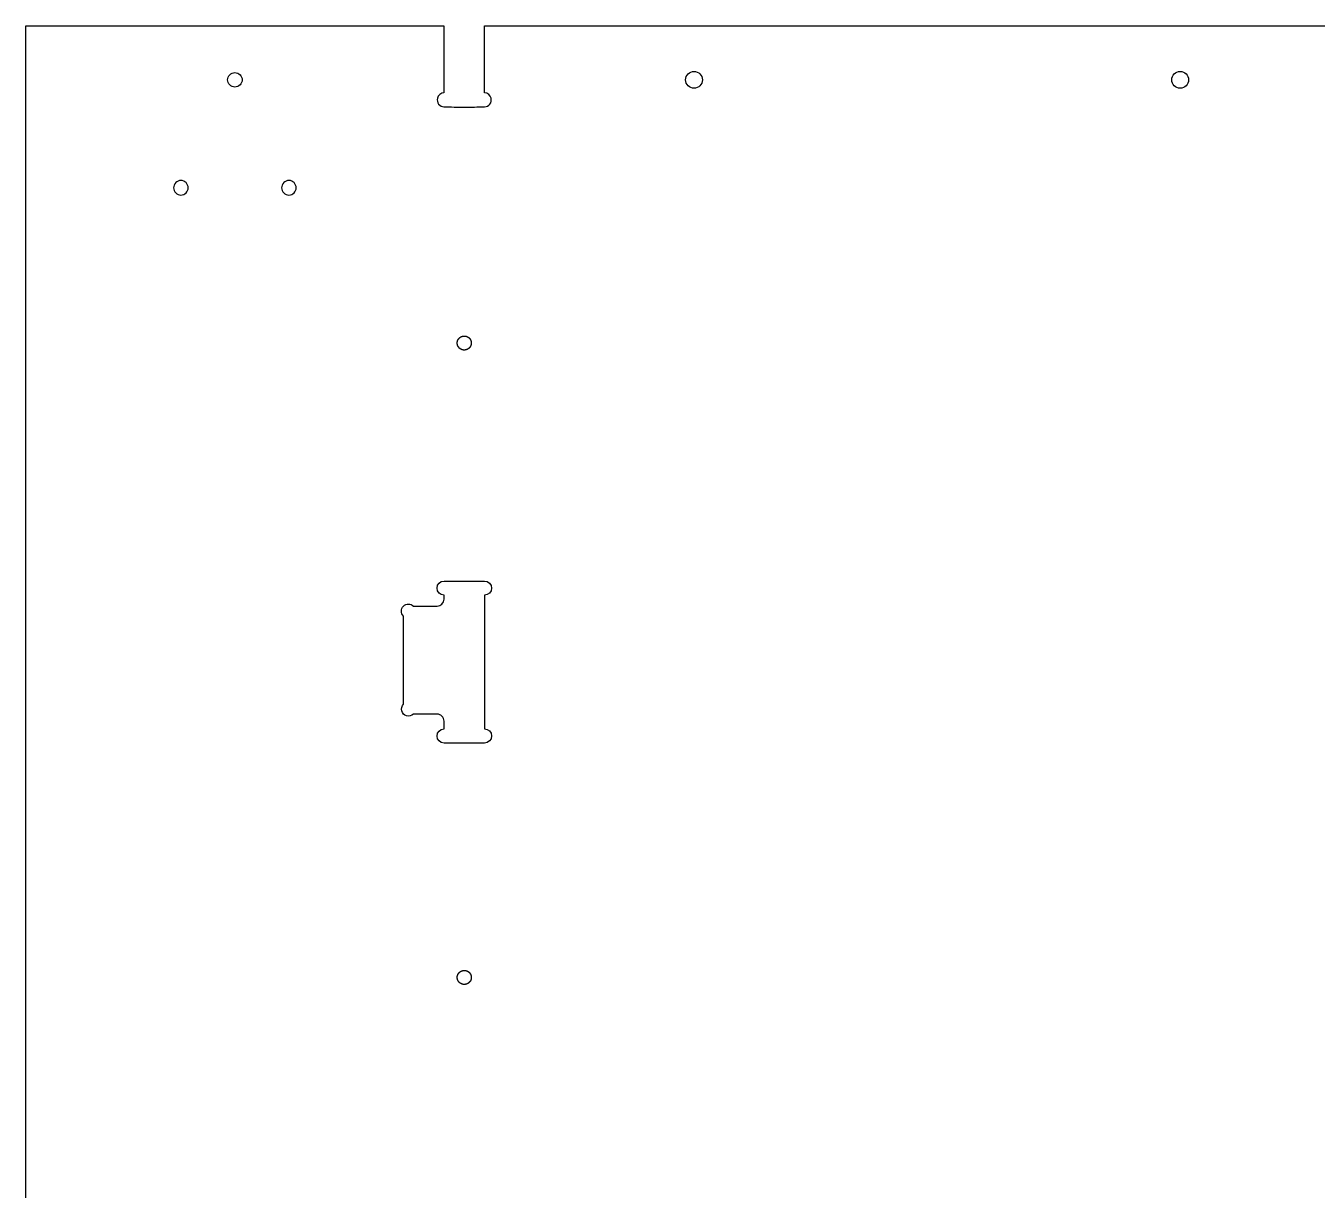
# Model space of a CAD drawing. Extents: x 1.2 to 94.4, y 0.6 to 47.4.
# Drawn here: x 1.22 to 25.13, y 25.82 to 47.39 of the extents above; entities that cross this region are included whole.
import ezdxf

# ---------------------------------------------------------------- set-up
doc = ezdxf.new("R2010")
doc.units = 0
doc.layers.add('SCREW_LOCATION_MARKERS', color=1, linetype='CONTINUOUS')
doc.layers.add('SOLID_ENDWALL', color=18, linetype='CONTINUOUS')

msp = doc.modelspace()

# ---------------------------------------------------------------- linework, layer by layer
at = {"layer": 'SCREW_LOCATION_MARKERS'}
for points in [[(9.336, 41.644), (9.338, 41.644), (9.339, 41.644), (9.341, 41.644), (9.342, 41.644), (9.344, 41.644), (9.345, 41.644), (9.347, 41.644), (9.348, 41.644), (9.35, 41.644), (9.351, 41.644), (9.353, 41.643), (9.354, 41.643), (9.356, 41.643), (9.357, 41.643), (9.359, 41.643), (9.36, 41.642), (9.362, 41.642), (9.363, 41.642), (9.365, 41.641), (9.366, 41.641), (9.368, 41.641), (9.369, 41.64), (9.371, 41.64), (9.372, 41.639), (9.374, 41.639), (9.375, 41.638), (9.377, 41.638), (9.378, 41.637), (9.38, 41.637), (9.381, 41.636), (9.383, 41.636), (9.384, 41.635), (9.386, 41.635), (9.387, 41.634), (9.389, 41.633), (9.39, 41.633), (9.392, 41.632), (9.393, 41.632), (9.393, 41.631), (9.394, 41.631), (9.395, 41.631), (9.395, 41.63), (9.396, 41.63), (9.397, 41.63), (9.398, 41.629), (9.398, 41.629), (9.399, 41.628), (9.4, 41.628), (9.401, 41.628), (9.401, 41.627), (9.402, 41.627), (9.403, 41.626), (9.403, 41.626), (9.404, 41.625), (9.405, 41.625), (9.406, 41.625), (9.406, 41.624), (9.407, 41.624), (9.408, 41.623), (9.408, 41.623), (9.409, 41.622), (9.41, 41.622), (9.41, 41.621), (9.411, 41.621), (9.412, 41.62), (9.412, 41.62), (9.413, 41.619), (9.414, 41.619), (9.414, 41.618), (9.415, 41.618), (9.416, 41.617), (9.416, 41.617), (9.417, 41.616), (9.418, 41.616), (9.418, 41.615), (9.419, 41.615), (9.42, 41.614), (9.42, 41.614), (9.421, 41.613), (9.422, 41.613), (9.422, 41.612), (9.423, 41.612), (9.424, 41.611), (9.424, 41.61), (9.425, 41.61), (9.425, 41.609), (9.426, 41.609), (9.427, 41.608), (9.427, 41.608), (9.428, 41.607), (9.428, 41.606), (9.429, 41.606), (9.43, 41.605), (9.43, 41.605), (9.431, 41.604), (9.431, 41.603), (9.432, 41.603), (9.432, 41.602), (9.433, 41.601), (9.434, 41.601), (9.434, 41.6), (9.435, 41.6), (9.435, 41.599), (9.436, 41.598), (9.436, 41.598), (9.437, 41.597), (9.437, 41.596), (9.438, 41.596), (9.438, 41.595), (9.439, 41.594), (9.44, 41.594), (9.44, 41.593), (9.441, 41.592), (9.441, 41.592), (9.442, 41.591), (9.442, 41.59), (9.442, 41.59), (9.443, 41.589), (9.443, 41.588), (9.444, 41.588), (9.444, 41.587), (9.445, 41.586), (9.445, 41.586), (9.446, 41.585), (9.446, 41.584), (9.447, 41.583), (9.447, 41.583), (9.448, 41.582), (9.448, 41.581), (9.448, 41.581), (9.449, 41.58), (9.449, 41.579), (9.45, 41.578), (9.45, 41.578), (9.45, 41.577), (9.451, 41.576), (9.451, 41.576), (9.452, 41.575), (9.452, 41.574), (9.452, 41.573), (9.453, 41.573), (9.453, 41.572), (9.453, 41.571), (9.454, 41.57), (9.454, 41.57), (9.455, 41.568), (9.455, 41.567), (9.456, 41.565), (9.457, 41.564), (9.457, 41.562), (9.458, 41.561), (9.459, 41.559), (9.459, 41.558), (9.46, 41.556), (9.46, 41.555), (9.461, 41.553), (9.461, 41.552), (9.461, 41.55), (9.462, 41.549), (9.462, 41.547), (9.463, 41.546), (9.463, 41.544), (9.463, 41.543), (9.464, 41.541), (9.464, 41.54), (9.464, 41.538), (9.465, 41.537), (9.465, 41.535), (9.465, 41.534), (9.465, 41.532), (9.465, 41.531), (9.466, 41.529), (9.466, 41.528), (9.466, 41.526), (9.466, 41.525), (9.466, 41.523), (9.466, 41.522), (9.466, 41.52), (9.466, 41.519), (9.466, 41.517), (9.466, 41.516), (9.466, 41.514), (9.466, 41.513), (9.466, 41.512), (9.466, 41.51), (9.466, 41.509), (9.466, 41.507), (9.466, 41.506), (9.466, 41.504), (9.466, 41.503), (9.466, 41.501), (9.466, 41.5), (9.465, 41.498), (9.465, 41.497), (9.465, 41.495), (9.465, 41.494), (9.465, 41.492), (9.464, 41.491), (9.464, 41.489), (9.464, 41.488), (9.463, 41.486), (9.463, 41.485), (9.463, 41.483), (9.462, 41.482), (9.462, 41.48), (9.461, 41.479), (9.461, 41.477), (9.461, 41.476), (9.46, 41.474), (9.46, 41.473), (9.459, 41.471), (9.459, 41.47), (9.458, 41.468), (9.457, 41.467), (9.457, 41.465), (9.456, 41.464), (9.455, 41.462), (9.455, 41.461), (9.454, 41.459), (9.454, 41.458), (9.453, 41.458), (9.453, 41.457), (9.453, 41.456), (9.452, 41.455), (9.452, 41.455), (9.452, 41.454), (9.451, 41.453), (9.451, 41.453), (9.45, 41.452), (9.45, 41.451), (9.45, 41.45), (9.449, 41.45), (9.449, 41.449), (9.448, 41.448), (9.448, 41.447), (9.448, 41.447), (9.447, 41.446), (9.447, 41.445), (9.446, 41.445), (9.446, 41.444), (9.445, 41.443), (9.445, 41.443), (9.444, 41.442), (9.444, 41.441), (9.443, 41.441), (9.443, 41.44), (9.442, 41.439), (9.442, 41.438), (9.442, 41.438), (9.441, 41.437), (9.441, 41.436), (9.44, 41.436), (9.44, 41.435), (9.439, 41.434), (9.438, 41.434), (9.438, 41.433), (9.437, 41.432), (9.437, 41.432), (9.436, 41.431), (9.436, 41.431), (9.435, 41.43), (9.435, 41.429), (9.434, 41.429), (9.434, 41.428), (9.433, 41.427), (9.432, 41.427), (9.432, 41.426), (9.431, 41.426), (9.431, 41.425), (9.43, 41.424), (9.43, 41.424), (9.429, 41.423), (9.428, 41.422), (9.428, 41.422), (9.427, 41.421), (9.427, 41.421), (9.426, 41.42), (9.425, 41.42), (9.425, 41.419), (9.424, 41.418), (9.424, 41.418), (9.423, 41.417), (9.422, 41.417), (9.422, 41.416), (9.421, 41.416), (9.42, 41.415), (9.42, 41.415), (9.419, 41.414), (9.418, 41.413), (9.418, 41.413), (9.417, 41.412), (9.416, 41.412), (9.416, 41.411), (9.415, 41.411), (9.414, 41.41), (9.414, 41.41), (9.413, 41.409), (9.412, 41.409), (9.412, 41.408), (9.411, 41.408), (9.41, 41.407), (9.41, 41.407), (9.409, 41.407), (9.408, 41.406), (9.408, 41.406), (9.407, 41.405), (9.406, 41.405), (9.406, 41.404), (9.405, 41.404), (9.404, 41.403), (9.403, 41.403), (9.403, 41.403), (9.402, 41.402), (9.401, 41.402), (9.401, 41.401), (9.4, 41.401), (9.399, 41.4), (9.398, 41.4), (9.398, 41.4), (9.397, 41.399), (9.396, 41.399), (9.395, 41.399), (9.395, 41.398), (9.394, 41.398), (9.393, 41.397), (9.393, 41.397), (9.392, 41.397), (9.39, 41.396), (9.389, 41.395), (9.387, 41.395), (9.386, 41.394), (9.384, 41.394), (9.383, 41.393), (9.381, 41.392), (9.38, 41.392), (9.378, 41.391), (9.377, 41.391), (9.375, 41.39), (9.374, 41.39), (9.372, 41.389), (9.371, 41.389), (9.369, 41.389), (9.368, 41.388), (9.366, 41.388), (9.365, 41.388), (9.363, 41.387), (9.362, 41.387), (9.36, 41.387), (9.359, 41.386), (9.357, 41.386), (9.356, 41.386), (9.354, 41.386), (9.353, 41.385), (9.351, 41.385), (9.35, 41.385), (9.348, 41.385), (9.347, 41.385), (9.345, 41.385), (9.344, 41.385), (9.342, 41.385), (9.341, 41.384), (9.339, 41.384), (9.338, 41.384), (9.336, 41.384), (9.335, 41.384), (9.334, 41.384), (9.332, 41.384), (9.331, 41.385), (9.329, 41.385), (9.328, 41.385), (9.326, 41.385), (9.325, 41.385), (9.323, 41.385), (9.322, 41.385), (9.32, 41.385), (9.319, 41.386), (9.317, 41.386), (9.316, 41.386), (9.314, 41.386), (9.313, 41.387), (9.311, 41.387), (9.31, 41.387), (9.308, 41.388), (9.307, 41.388), (9.305, 41.388), (9.304, 41.389), (9.302, 41.389), (9.301, 41.389), (9.299, 41.39), (9.298, 41.39), (9.296, 41.391), (9.295, 41.391), (9.293, 41.392), (9.292, 41.392), (9.29, 41.393), (9.289, 41.394), (9.287, 41.394), (9.286, 41.395), (9.284, 41.395), (9.283, 41.396), (9.281, 41.397), (9.28, 41.397), (9.28, 41.397), (9.279, 41.398), (9.278, 41.398), (9.278, 41.399), (9.277, 41.399), (9.276, 41.399), (9.275, 41.4), (9.275, 41.4), (9.274, 41.4), (9.273, 41.401), (9.272, 41.401), (9.272, 41.402), (9.271, 41.402), (9.27, 41.403), (9.27, 41.403), (9.269, 41.403), (9.268, 41.404), (9.267, 41.404), (9.267, 41.405), (9.266, 41.405), (9.265, 41.406), (9.265, 41.406), (9.264, 41.407), (9.263, 41.407), (9.263, 41.407), (9.262, 41.408), (9.261, 41.408), (9.261, 41.409), (9.26, 41.409), (9.259, 41.41), (9.259, 41.41), (9.258, 41.411), (9.257, 41.411), (9.257, 41.412), (9.256, 41.412), (9.255, 41.413), (9.255, 41.413), (9.254, 41.414), (9.253, 41.415), (9.253, 41.415), (9.252, 41.416), (9.251, 41.416), (9.251, 41.417), (9.25, 41.417), (9.249, 41.418), (9.249, 41.418), (9.248, 41.419), (9.248, 41.42), (9.247, 41.42), (9.246, 41.421), (9.246, 41.421), (9.245, 41.422), (9.245, 41.422), (9.244, 41.423), (9.243, 41.424), (9.243, 41.424), (9.242, 41.425), (9.242, 41.426), (9.241, 41.426), (9.241, 41.427), (9.24, 41.427), (9.239, 41.428), (9.239, 41.429), (9.238, 41.429), (9.238, 41.43), (9.237, 41.431), (9.237, 41.431), (9.236, 41.432), (9.236, 41.432), (9.235, 41.433), (9.235, 41.434), (9.234, 41.434), (9.233, 41.435), (9.233, 41.436), (9.232, 41.436), (9.232, 41.437), (9.231, 41.438), (9.231, 41.438), (9.231, 41.439), (9.23, 41.44), (9.23, 41.441), (9.229, 41.441), (9.229, 41.442), (9.228, 41.443), (9.228, 41.443), (9.227, 41.444), (9.227, 41.445), (9.226, 41.445), (9.226, 41.446), (9.225, 41.447), (9.225, 41.447), (9.225, 41.448), (9.224, 41.449), (9.224, 41.45), (9.223, 41.45), (9.223, 41.451), (9.223, 41.452), (9.222, 41.453), (9.222, 41.453), (9.221, 41.454), (9.221, 41.455), (9.221, 41.455), (9.22, 41.456), (9.22, 41.457), (9.22, 41.458), (9.219, 41.458), (9.219, 41.459), (9.218, 41.461), (9.217, 41.462), (9.217, 41.464), (9.216, 41.465), (9.216, 41.467), (9.215, 41.468), (9.214, 41.47), (9.214, 41.471), (9.213, 41.473), (9.213, 41.474), (9.212, 41.476), (9.212, 41.477), (9.212, 41.479), (9.211, 41.48), (9.211, 41.482), (9.21, 41.483), (9.21, 41.485), (9.21, 41.486), (9.209, 41.488), (9.209, 41.489), (9.209, 41.491), (9.208, 41.492), (9.208, 41.494), (9.208, 41.495), (9.208, 41.497), (9.208, 41.498), (9.207, 41.5), (9.207, 41.501), (9.207, 41.503), (9.207, 41.504), (9.207, 41.506), (9.207, 41.507), (9.207, 41.509), (9.207, 41.51), (9.207, 41.512), (9.206, 41.513), (9.206, 41.514), (9.206, 41.516), (9.207, 41.517), (9.207, 41.519), (9.207, 41.52), (9.207, 41.522), (9.207, 41.523), (9.207, 41.525), (9.207, 41.526), (9.207, 41.528), (9.207, 41.529), (9.208, 41.531), (9.208, 41.532), (9.208, 41.534), (9.208, 41.535), (9.208, 41.537), (9.209, 41.538), (9.209, 41.54), (9.209, 41.541), (9.21, 41.543), (9.21, 41.544), (9.21, 41.546), (9.211, 41.547), (9.211, 41.549), (9.212, 41.55), (9.212, 41.552), (9.212, 41.553), (9.213, 41.555), (9.213, 41.556), (9.214, 41.558), (9.214, 41.559), (9.215, 41.561), (9.216, 41.562), (9.216, 41.564), (9.217, 41.565), (9.217, 41.567), (9.218, 41.568), (9.219, 41.57), (9.219, 41.57), (9.22, 41.571), (9.22, 41.572), (9.22, 41.573), (9.221, 41.573), (9.221, 41.574), (9.221, 41.575), (9.222, 41.576), (9.222, 41.576), (9.223, 41.577), (9.223, 41.578), (9.223, 41.578), (9.224, 41.579), (9.224, 41.58), (9.225, 41.581), (9.225, 41.581), (9.225, 41.582), (9.226, 41.583), (9.226, 41.583), (9.227, 41.584), (9.227, 41.585), (9.228, 41.586), (9.228, 41.586), (9.229, 41.587), (9.229, 41.588), (9.23, 41.588), (9.23, 41.589), (9.231, 41.59), (9.231, 41.59), (9.231, 41.591), (9.232, 41.592), (9.232, 41.592), (9.233, 41.593), (9.233, 41.594), (9.234, 41.594), (9.235, 41.595), (9.235, 41.596), (9.236, 41.596), (9.236, 41.597), (9.237, 41.598), (9.237, 41.598), (9.238, 41.599), (9.238, 41.6), (9.239, 41.6), (9.239, 41.601), (9.24, 41.601), (9.241, 41.602), (9.241, 41.603), (9.242, 41.603), (9.242, 41.604), (9.243, 41.605), (9.243, 41.605), (9.244, 41.606), (9.245, 41.606), (9.245, 41.607), (9.246, 41.608), (9.246, 41.608), (9.247, 41.609), (9.248, 41.609), (9.248, 41.61), (9.249, 41.61), (9.249, 41.611), (9.25, 41.612), (9.251, 41.612), (9.251, 41.613), (9.252, 41.613), (9.253, 41.614), (9.253, 41.614), (9.254, 41.615), (9.255, 41.615), (9.255, 41.616), (9.256, 41.616), (9.257, 41.617), (9.257, 41.617), (9.258, 41.618), (9.259, 41.618), (9.259, 41.619), (9.26, 41.619), (9.261, 41.62), (9.261, 41.62), (9.262, 41.621), (9.263, 41.621), (9.263, 41.622), (9.264, 41.622), (9.265, 41.623), (9.265, 41.623), (9.266, 41.624), (9.267, 41.624), (9.267, 41.625), (9.268, 41.625), (9.269, 41.625), (9.27, 41.626), (9.27, 41.626), (9.271, 41.627), (9.272, 41.627), (9.272, 41.628), (9.273, 41.628), (9.274, 41.628), (9.275, 41.629), (9.275, 41.629), (9.276, 41.63), (9.277, 41.63), (9.278, 41.63), (9.278, 41.631), (9.279, 41.631), (9.28, 41.631), (9.28, 41.632), (9.281, 41.632), (9.283, 41.633), (9.284, 41.633), (9.286, 41.634), (9.287, 41.635), (9.289, 41.635), (9.29, 41.636), (9.292, 41.636), (9.293, 41.637), (9.295, 41.637), (9.296, 41.638), (9.298, 41.638), (9.299, 41.639), (9.301, 41.639), (9.302, 41.64), (9.304, 41.64), (9.305, 41.641), (9.307, 41.641), (9.308, 41.641), (9.31, 41.642), (9.311, 41.642), (9.313, 41.642), (9.314, 41.643), (9.316, 41.643), (9.317, 41.643), (9.319, 41.643), (9.32, 41.643), (9.322, 41.644), (9.323, 41.644), (9.325, 41.644), (9.326, 41.644), (9.328, 41.644), (9.329, 41.644), (9.331, 41.644), (9.332, 41.644), (9.334, 41.644), (9.335, 41.644)], [(9.337, 29.894), (9.338, 29.894), (9.34, 29.894), (9.341, 29.894), (9.343, 29.894), (9.344, 29.894), (9.346, 29.894), (9.347, 29.894), (9.349, 29.894), (9.35, 29.894), (9.351, 29.893), (9.353, 29.893), (9.354, 29.893), (9.356, 29.893), (9.357, 29.893), (9.359, 29.892), (9.36, 29.892), (9.362, 29.892), (9.363, 29.891), (9.365, 29.891), (9.367, 29.891), (9.368, 29.89), (9.37, 29.89), (9.371, 29.89), (9.373, 29.889), (9.374, 29.889), (9.376, 29.888), (9.377, 29.888), (9.379, 29.887), (9.38, 29.887), (9.382, 29.886), (9.383, 29.886), (9.385, 29.885), (9.386, 29.884), (9.388, 29.884), (9.389, 29.883), (9.391, 29.883), (9.392, 29.882), (9.393, 29.882), (9.394, 29.881), (9.394, 29.881), (9.395, 29.88), (9.396, 29.88), (9.397, 29.88), (9.397, 29.879), (9.398, 29.879), (9.399, 29.879), (9.399, 29.878), (9.4, 29.878), (9.401, 29.877), (9.402, 29.877), (9.402, 29.877), (9.403, 29.876), (9.404, 29.876), (9.404, 29.875), (9.405, 29.875), (9.406, 29.874), (9.407, 29.874), (9.407, 29.873), (9.408, 29.873), (9.409, 29.873), (9.409, 29.872), (9.41, 29.872), (9.411, 29.871), (9.411, 29.871), (9.412, 29.87), (9.413, 29.87), (9.413, 29.869), (9.414, 29.869), (9.415, 29.868), (9.415, 29.868), (9.416, 29.867), (9.417, 29.867), (9.417, 29.866), (9.418, 29.866), (9.419, 29.865), (9.419, 29.865), (9.42, 29.864), (9.421, 29.864), (9.421, 29.863), (9.422, 29.862), (9.423, 29.862), (9.423, 29.861), (9.424, 29.861), (9.424, 29.86), (9.425, 29.86), (9.426, 29.859), (9.426, 29.859), (9.427, 29.858), (9.428, 29.857), (9.428, 29.857), (9.429, 29.856), (9.429, 29.856), (9.43, 29.855), (9.431, 29.854), (9.431, 29.854), (9.432, 29.853), (9.432, 29.853), (9.433, 29.852), (9.433, 29.851), (9.434, 29.851), (9.434, 29.85), (9.435, 29.849), (9.436, 29.849), (9.436, 29.848), (9.437, 29.847), (9.437, 29.847), (9.438, 29.846), (9.438, 29.846), (9.439, 29.845), (9.439, 29.844), (9.44, 29.844), (9.44, 29.843), (9.441, 29.842), (9.441, 29.842), (9.442, 29.841), (9.442, 29.84), (9.443, 29.84), (9.443, 29.839), (9.444, 29.838), (9.444, 29.837), (9.445, 29.837), (9.445, 29.836), (9.446, 29.835), (9.446, 29.835), (9.447, 29.834), (9.447, 29.833), (9.447, 29.833), (9.448, 29.832), (9.448, 29.831), (9.449, 29.83), (9.449, 29.83), (9.45, 29.829), (9.45, 29.828), (9.45, 29.828), (9.451, 29.827), (9.451, 29.826), (9.452, 29.825), (9.452, 29.825), (9.452, 29.824), (9.453, 29.823), (9.453, 29.822), (9.453, 29.822), (9.454, 29.821), (9.454, 29.82), (9.454, 29.82), (9.455, 29.818), (9.456, 29.817), (9.456, 29.815), (9.457, 29.814), (9.458, 29.812), (9.458, 29.811), (9.459, 29.809), (9.459, 29.808), (9.46, 29.806), (9.46, 29.805), (9.461, 29.803), (9.461, 29.802), (9.462, 29.8), (9.462, 29.798), (9.463, 29.797), (9.463, 29.795), (9.463, 29.794), (9.464, 29.792), (9.464, 29.791), (9.464, 29.789), (9.465, 29.788), (9.465, 29.786), (9.465, 29.785), (9.465, 29.783), (9.466, 29.782), (9.466, 29.78), (9.466, 29.779), (9.466, 29.777), (9.466, 29.776), (9.466, 29.774), (9.467, 29.773), (9.467, 29.771), (9.467, 29.77), (9.467, 29.769), (9.467, 29.767), (9.467, 29.766), (9.467, 29.764), (9.467, 29.763), (9.467, 29.761), (9.467, 29.76), (9.467, 29.758), (9.467, 29.757), (9.467, 29.756), (9.466, 29.754), (9.466, 29.753), (9.466, 29.751), (9.466, 29.75), (9.466, 29.748), (9.466, 29.747), (9.465, 29.745), (9.465, 29.744), (9.465, 29.742), (9.465, 29.741), (9.464, 29.739), (9.464, 29.738), (9.464, 29.736), (9.463, 29.735), (9.463, 29.733), (9.463, 29.731), (9.462, 29.73), (9.462, 29.728), (9.461, 29.727), (9.461, 29.725), (9.46, 29.724), (9.46, 29.722), (9.459, 29.721), (9.459, 29.719), (9.458, 29.718), (9.458, 29.716), (9.457, 29.715), (9.456, 29.713), (9.456, 29.712), (9.455, 29.71), (9.454, 29.709), (9.454, 29.708), (9.454, 29.707), (9.453, 29.707), (9.453, 29.706), (9.453, 29.705), (9.452, 29.705), (9.452, 29.704), (9.452, 29.703), (9.451, 29.702), (9.451, 29.702), (9.45, 29.701), (9.45, 29.7), (9.45, 29.699), (9.449, 29.699), (9.449, 29.698), (9.448, 29.697), (9.448, 29.697), (9.447, 29.696), (9.447, 29.695), (9.447, 29.694), (9.446, 29.694), (9.446, 29.693), (9.445, 29.692), (9.445, 29.692), (9.444, 29.691), (9.444, 29.69), (9.443, 29.69), (9.443, 29.689), (9.442, 29.688), (9.442, 29.688), (9.441, 29.687), (9.441, 29.686), (9.44, 29.686), (9.44, 29.685), (9.439, 29.684), (9.439, 29.684), (9.438, 29.683), (9.438, 29.682), (9.437, 29.682), (9.437, 29.681), (9.436, 29.68), (9.436, 29.68), (9.435, 29.679), (9.434, 29.678), (9.434, 29.678), (9.433, 29.677), (9.433, 29.677), (9.432, 29.676), (9.432, 29.675), (9.431, 29.675), (9.431, 29.674), (9.43, 29.674), (9.429, 29.673), (9.429, 29.672), (9.428, 29.672), (9.428, 29.671), (9.427, 29.671), (9.426, 29.67), (9.426, 29.669), (9.425, 29.669), (9.424, 29.668), (9.424, 29.668), (9.423, 29.667), (9.423, 29.667), (9.422, 29.666), (9.421, 29.665), (9.421, 29.665), (9.42, 29.664), (9.419, 29.664), (9.419, 29.663), (9.418, 29.663), (9.417, 29.662), (9.417, 29.662), (9.416, 29.661), (9.415, 29.661), (9.415, 29.66), (9.414, 29.66), (9.413, 29.659), (9.413, 29.659), (9.412, 29.658), (9.411, 29.658), (9.411, 29.657), (9.41, 29.657), (9.409, 29.656), (9.409, 29.656), (9.408, 29.655), (9.407, 29.655), (9.407, 29.655), (9.406, 29.654), (9.405, 29.654), (9.404, 29.653), (9.404, 29.653), (9.403, 29.652), (9.402, 29.652), (9.402, 29.652), (9.401, 29.651), (9.4, 29.651), (9.399, 29.65), (9.399, 29.65), (9.398, 29.65), (9.397, 29.649), (9.397, 29.649), (9.396, 29.648), (9.395, 29.648), (9.394, 29.648), (9.394, 29.647), (9.393, 29.647), (9.392, 29.647), (9.391, 29.646), (9.389, 29.645), (9.388, 29.645), (9.386, 29.644), (9.385, 29.643), (9.383, 29.643), (9.382, 29.642), (9.38, 29.642), (9.379, 29.641), (9.377, 29.641), (9.376, 29.64), (9.374, 29.64), (9.373, 29.639), (9.371, 29.639), (9.37, 29.638), (9.368, 29.638), (9.367, 29.638), (9.365, 29.637), (9.363, 29.637), (9.362, 29.637), (9.36, 29.636), (9.359, 29.636), (9.357, 29.636), (9.356, 29.636), (9.354, 29.635), (9.353, 29.635), (9.351, 29.635), (9.35, 29.635), (9.349, 29.635), (9.347, 29.635), (9.346, 29.635), (9.344, 29.634), (9.343, 29.634), (9.341, 29.634), (9.34, 29.634), (9.338, 29.634), (9.337, 29.634), (9.335, 29.634), (9.334, 29.634), (9.332, 29.634), (9.331, 29.634), (9.33, 29.634), (9.328, 29.635), (9.327, 29.635), (9.325, 29.635), (9.324, 29.635), (9.322, 29.635), (9.321, 29.635), (9.319, 29.635), (9.318, 29.636), (9.316, 29.636), (9.315, 29.636), (9.313, 29.636), (9.312, 29.637), (9.31, 29.637), (9.309, 29.637), (9.307, 29.638), (9.306, 29.638), (9.304, 29.638), (9.303, 29.639), (9.301, 29.639), (9.3, 29.64), (9.298, 29.64), (9.297, 29.641), (9.295, 29.641), (9.293, 29.642), (9.292, 29.642), (9.29, 29.643), (9.289, 29.643), (9.287, 29.644), (9.286, 29.645), (9.284, 29.645), (9.283, 29.646), (9.282, 29.647), (9.281, 29.647), (9.28, 29.647), (9.279, 29.648), (9.279, 29.648), (9.278, 29.648), (9.277, 29.649), (9.276, 29.649), (9.276, 29.65), (9.275, 29.65), (9.274, 29.65), (9.273, 29.651), (9.273, 29.651), (9.272, 29.652), (9.271, 29.652), (9.271, 29.652), (9.27, 29.653), (9.269, 29.653), (9.268, 29.654), (9.268, 29.654), (9.267, 29.655), (9.266, 29.655), (9.266, 29.655), (9.265, 29.656), (9.264, 29.656), (9.264, 29.657), (9.263, 29.657), (9.262, 29.658), (9.262, 29.658), (9.261, 29.659), (9.26, 29.659), (9.26, 29.66), (9.259, 29.66), (9.258, 29.661), (9.258, 29.661), (9.257, 29.662), (9.256, 29.662), (9.256, 29.663), (9.255, 29.663), (9.254, 29.664), (9.254, 29.664), (9.253, 29.665), (9.252, 29.665), (9.252, 29.666), (9.251, 29.667), (9.25, 29.667), (9.25, 29.668), (9.249, 29.668), (9.249, 29.669), (9.248, 29.669), (9.247, 29.67), (9.247, 29.671), (9.246, 29.671), (9.245, 29.672), (9.245, 29.672), (9.244, 29.673), (9.244, 29.674), (9.243, 29.674), (9.243, 29.675), (9.242, 29.675), (9.241, 29.676), (9.241, 29.677), (9.24, 29.677), (9.24, 29.678), (9.239, 29.678), (9.239, 29.679), (9.238, 29.68), (9.238, 29.68), (9.237, 29.681), (9.236, 29.682), (9.236, 29.682), (9.235, 29.683), (9.235, 29.684), (9.234, 29.684), (9.234, 29.685), (9.233, 29.686), (9.233, 29.686), (9.232, 29.687), (9.232, 29.688), (9.231, 29.688), (9.231, 29.689), (9.23, 29.69), (9.23, 29.69), (9.229, 29.691), (9.229, 29.692), (9.228, 29.692), (9.228, 29.693), (9.228, 29.694), (9.227, 29.694), (9.227, 29.695), (9.226, 29.696), (9.226, 29.697), (9.225, 29.697), (9.225, 29.698), (9.225, 29.699), (9.224, 29.699), (9.224, 29.7), (9.223, 29.701), (9.223, 29.702), (9.222, 29.702), (9.222, 29.703), (9.222, 29.704), (9.221, 29.705), (9.221, 29.705), (9.221, 29.706), (9.22, 29.707), (9.22, 29.707), (9.22, 29.708), (9.219, 29.709), (9.218, 29.71), (9.218, 29.712), (9.217, 29.713), (9.217, 29.715), (9.216, 29.716), (9.215, 29.718), (9.215, 29.719), (9.214, 29.721), (9.214, 29.722), (9.213, 29.724), (9.213, 29.725), (9.212, 29.727), (9.212, 29.728), (9.211, 29.73), (9.211, 29.731), (9.211, 29.733), (9.21, 29.735), (9.21, 29.736), (9.21, 29.738), (9.209, 29.739), (9.209, 29.741), (9.209, 29.742), (9.208, 29.744), (9.208, 29.745), (9.208, 29.747), (9.208, 29.748), (9.208, 29.75), (9.207, 29.751), (9.207, 29.753), (9.207, 29.754), (9.207, 29.756), (9.207, 29.757), (9.207, 29.758), (9.207, 29.76), (9.207, 29.761), (9.207, 29.763), (9.207, 29.764), (9.207, 29.766), (9.207, 29.767), (9.207, 29.769), (9.207, 29.77), (9.207, 29.771), (9.207, 29.773), (9.207, 29.774), (9.207, 29.776), (9.207, 29.777), (9.208, 29.779), (9.208, 29.78), (9.208, 29.782), (9.208, 29.783), (9.208, 29.785), (9.209, 29.786), (9.209, 29.788), (9.209, 29.789), (9.21, 29.791), (9.21, 29.792), (9.21, 29.794), (9.211, 29.795), (9.211, 29.797), (9.211, 29.798), (9.212, 29.8), (9.212, 29.802), (9.213, 29.803), (9.213, 29.805), (9.214, 29.806), (9.214, 29.808), (9.215, 29.809), (9.215, 29.811), (9.216, 29.812), (9.217, 29.814), (9.217, 29.815), (9.218, 29.817), (9.218, 29.818), (9.219, 29.82), (9.22, 29.82), (9.22, 29.821), (9.22, 29.822), (9.221, 29.822), (9.221, 29.823), (9.221, 29.824), (9.222, 29.825), (9.222, 29.825), (9.222, 29.826), (9.223, 29.827), (9.223, 29.828), (9.224, 29.828), (9.224, 29.829), (9.225, 29.83), (9.225, 29.83), (9.225, 29.831), (9.226, 29.832), (9.226, 29.833), (9.227, 29.833), (9.227, 29.834), (9.228, 29.835), (9.228, 29.835), (9.228, 29.836), (9.229, 29.837), (9.229, 29.837), (9.23, 29.838), (9.23, 29.839), (9.231, 29.84), (9.231, 29.84), (9.232, 29.841), (9.232, 29.842), (9.233, 29.842), (9.233, 29.843), (9.234, 29.844), (9.234, 29.844), (9.235, 29.845), (9.235, 29.846), (9.236, 29.846), (9.236, 29.847), (9.237, 29.847), (9.238, 29.848), (9.238, 29.849), (9.239, 29.849), (9.239, 29.85), (9.24, 29.851), (9.24, 29.851), (9.241, 29.852), (9.241, 29.853), (9.242, 29.853), (9.243, 29.854), (9.243, 29.854), (9.244, 29.855), (9.244, 29.856), (9.245, 29.856), (9.245, 29.857), (9.246, 29.857), (9.247, 29.858), (9.247, 29.859), (9.248, 29.859), (9.249, 29.86), (9.249, 29.86), (9.25, 29.861), (9.25, 29.861), (9.251, 29.862), (9.252, 29.862), (9.252, 29.863), (9.253, 29.864), (9.254, 29.864), (9.254, 29.865), (9.255, 29.865), (9.256, 29.866), (9.256, 29.866), (9.257, 29.867), (9.258, 29.867), (9.258, 29.868), (9.259, 29.868), (9.26, 29.869), (9.26, 29.869), (9.261, 29.87), (9.262, 29.87), (9.262, 29.871), (9.263, 29.871), (9.264, 29.872), (9.264, 29.872), (9.265, 29.873), (9.266, 29.873), (9.266, 29.873), (9.267, 29.874), (9.268, 29.874), (9.268, 29.875), (9.269, 29.875), (9.27, 29.876), (9.271, 29.876), (9.271, 29.877), (9.272, 29.877), (9.273, 29.877), (9.273, 29.878), (9.274, 29.878), (9.275, 29.879), (9.276, 29.879), (9.276, 29.879), (9.277, 29.88), (9.278, 29.88), (9.279, 29.88), (9.279, 29.881), (9.28, 29.881), (9.281, 29.882), (9.282, 29.882), (9.283, 29.883), (9.284, 29.883), (9.286, 29.884), (9.287, 29.884), (9.289, 29.885), (9.29, 29.886), (9.292, 29.886), (9.293, 29.887), (9.295, 29.887), (9.297, 29.888), (9.298, 29.888), (9.3, 29.889), (9.301, 29.889), (9.303, 29.89), (9.304, 29.89), (9.306, 29.89), (9.307, 29.891), (9.309, 29.891), (9.31, 29.891), (9.312, 29.892), (9.313, 29.892), (9.315, 29.892), (9.316, 29.893), (9.318, 29.893), (9.319, 29.893), (9.321, 29.893), (9.322, 29.893), (9.324, 29.894), (9.325, 29.894), (9.327, 29.894), (9.328, 29.894), (9.33, 29.894), (9.331, 29.894), (9.332, 29.894), (9.334, 29.894), (9.335, 29.894)]]:
    msp.add_lwpolyline(points, close=True, dxfattribs=at)
at = {"layer": 'SOLID_ENDWALL'}
msp.add_lwpolyline([(1.219, 22.168), (1.219, 47.389), (8.961, 47.389), (8.961, 46.149, 0.333204), (8.839, 46.048, 0.475732), (8.961, 45.889, 0.006573), (9.336, 45.884, 0.006572), (9.712, 45.889, 0.475732), (9.834, 46.048, 0.333204), (9.712, 46.15), (9.712, 47.389, 0), (49.241, 47.389, 0), (88.77, 47.389, -0.003936)], format="xyb", dxfattribs=at)
for points in [[(5.225, 46.389, -0.414214), (5.09, 46.254, -0.414214), (4.955, 46.389, -0.414214), (5.09, 46.524, -0.414214)], [(13.745, 46.389, -0.414214), (13.59, 46.234, -0.414214), (13.435, 46.389, -0.414214), (13.59, 46.544, -0.414214)], [(22.745, 46.389, -0.414214), (22.59, 46.234, -0.414214), (22.435, 46.389, -0.414214), (22.59, 46.544, -0.414214)], [(4.225, 44.389, 0.414214), (4.09, 44.524, 0.414214), (3.955, 44.389, 0.414214), (4.09, 44.254, 0.414214)], [(6.225, 44.389, 0.414214), (6.09, 44.524, 0.414214), (5.955, 44.389, 0.414214), (6.09, 44.254, 0.414214)], [(8.212, 34.825), (8.212, 36.457, -1), (8.395, 36.641), (8.832, 36.641, 0.414211), (8.962, 36.771), (8.962, 36.846, -1), (8.962, 37.106), (9.712, 37.106, -1), (9.712, 36.845), (9.712, 34.367, -1), (9.712, 34.106), (8.962, 34.106, -1), (8.962, 34.366), (8.962, 34.511, 0.414214), (8.832, 34.641), (8.395, 34.641, -1)]]:
    msp.add_lwpolyline(points, format="xyb", close=True, dxfattribs=at)

doc.saveas('drawing.dxf')
